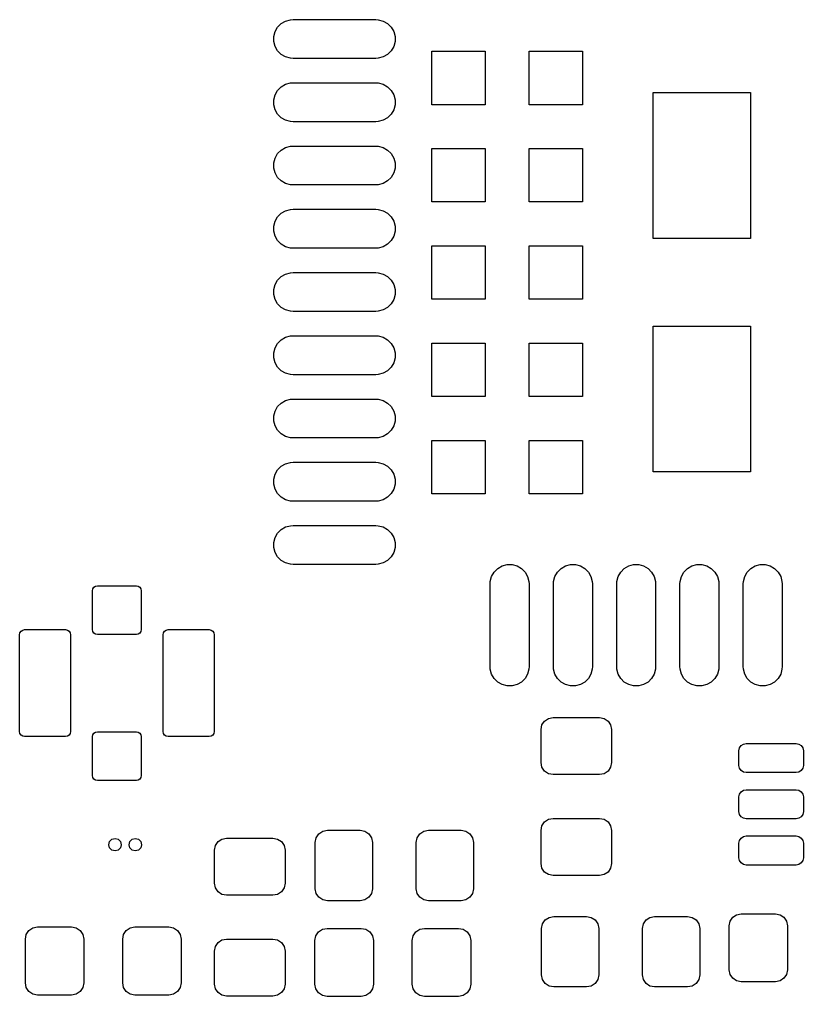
# Model space of a CAD drawing. Extents: x 124.2 to 163.5, y -118.2 to -41.5.
# Drawn here: x 124.21 to 140.32, y -118.2 to -98.12 of the extents above; entities that cross this region are included whole.
import ezdxf

# ---------------------------------------------------------------- set-up
doc = ezdxf.new("R2010")
doc.units = 0
doc.layers.add('BLACK', color=7, linetype='CONTINUOUS')

msp = doc.modelspace()

# ---------------------------------------------------------------- linework, layer by layer
at = {"layer": 'BLACK', "linetype": 'CONTINUOUS'}
for p, q in [((129.586495, -98.202659), (129.676927, -98.150448)), ((129.676927, -98.150448), (129.77779, -98.123422)), ((129.77779, -98.123422), (129.83, -98.12)), ((129.83, -98.12), (131.53, -98.12)), ((131.53, -98.12), (131.58221, -98.123422)), ((131.58221, -98.123422), (131.683073, -98.150448)), ((131.683073, -98.150448), (131.773505, -98.202659)), ((129.433422, -98.46779), (129.460448, -98.366927)), ((129.460448, -98.366927), (129.512659, -98.276495)), ((129.512659, -98.276495), (129.586495, -98.202659)), ((131.773505, -98.202659), (131.847341, -98.276495)), ((131.847341, -98.276495), (131.899552, -98.366927)), ((131.899552, -98.366927), (131.926578, -98.46779)), ((129.433422, -98.57221), (129.433422, -98.46779)), ((129.460448, -98.673073), (129.433422, -98.57221)), ((131.926578, -98.57221), (131.899552, -98.673073)), ((131.926578, -98.46779), (131.926578, -98.57221)), ((129.512659, -98.763505), (129.460448, -98.673073)), ((129.586495, -98.837341), (129.512659, -98.763505)), ((131.847341, -98.763505), (131.773505, -98.837341)), ((131.899552, -98.673073), (131.847341, -98.763505)), ((132.68, -99.87), (132.68, -98.77)), ((132.68, -98.77), (133.78, -98.77)), ((133.78, -98.77), (133.78, -99.87)), ((134.68, -99.87), (134.68, -98.77)), ((134.68, -98.77), (135.78, -98.77)), ((135.78, -98.77), (135.78, -99.87)), ((129.676927, -98.889552), (129.586495, -98.837341)), ((129.77779, -98.916578), (129.676927, -98.889552)), ((129.83, -98.92), (129.77779, -98.916578)), ((131.53, -98.92), (129.83, -98.92)), ((131.58221, -98.916578), (131.53, -98.92)), ((131.683073, -98.889552), (131.58221, -98.916578)), ((131.773505, -98.837341), (131.683073, -98.889552)), ((129.460448, -99.666927), (129.512659, -99.576495)), ((129.512659, -99.576495), (129.586495, -99.502659)), ((129.586495, -99.502659), (129.676927, -99.450448)), ((129.676927, -99.450448), (129.77779, -99.423422)), ((129.77779, -99.423422), (129.83, -99.42)), ((129.83, -99.42), (131.53, -99.42)), ((131.53, -99.42), (131.58221, -99.423422)), ((131.58221, -99.423422), (131.683073, -99.450448)), ((131.683073, -99.450448), (131.773505, -99.502659)), ((131.773505, -99.502659), (131.847341, -99.576495)), ((131.847341, -99.576495), (131.899552, -99.666927)), ((129.433422, -99.76779), (129.460448, -99.666927)), ((129.433422, -99.87221), (129.433422, -99.76779)), ((131.899552, -99.666927), (131.926578, -99.76779)), ((131.926578, -99.76779), (131.926578, -99.87221)), ((137.23, -102.62), (137.23, -99.62)), ((137.23, -99.62), (139.23, -99.62)), ((139.23, -99.62), (139.23, -102.62)), ((129.460448, -99.973073), (129.433422, -99.87221)), ((129.512659, -100.063505), (129.460448, -99.973073)), ((131.899552, -99.973073), (131.847341, -100.063505)), ((131.926578, -99.87221), (131.899552, -99.973073)), ((133.78, -99.87), (132.68, -99.87)), ((135.78, -99.87), (134.68, -99.87)), ((129.586495, -100.137341), (129.512659, -100.063505)), ((129.676927, -100.189552), (129.586495, -100.137341)), ((129.77779, -100.216578), (129.676927, -100.189552)), ((131.683073, -100.189552), (131.58221, -100.216578)), ((131.773505, -100.137341), (131.683073, -100.189552)), ((131.847341, -100.063505), (131.773505, -100.137341)), ((129.83, -100.22), (129.77779, -100.216578)), ((131.53, -100.22), (129.83, -100.22)), ((131.58221, -100.216578), (131.53, -100.22)), ((129.586495, -100.802659), (129.676927, -100.750448)), ((129.676927, -100.750448), (129.77779, -100.723422)), ((129.77779, -100.723422), (129.83, -100.72)), ((129.83, -100.72), (131.53, -100.72)), ((131.53, -100.72), (131.58221, -100.723422)), ((131.58221, -100.723422), (131.683073, -100.750448)), ((131.683073, -100.750448), (131.773505, -100.802659)), ((132.68, -101.87), (132.68, -100.77)), ((132.68, -100.77), (133.78, -100.77)), ((133.78, -100.77), (133.78, -101.87)), ((134.68, -101.87), (134.68, -100.77)), ((134.68, -100.77), (135.78, -100.77)), ((135.78, -100.77), (135.78, -101.87)), ((129.433422, -101.06779), (129.460448, -100.966927)), ((129.460448, -100.966927), (129.512659, -100.876495)), ((129.512659, -100.876495), (129.586495, -100.802659)), ((131.773505, -100.802659), (131.847341, -100.876495)), ((131.847341, -100.876495), (131.899552, -100.966927)), ((131.899552, -100.966927), (131.926578, -101.06779)), ((129.433422, -101.17221), (129.433422, -101.06779)), ((129.460448, -101.273073), (129.433422, -101.17221)), ((131.926578, -101.17221), (131.899552, -101.273073)), ((131.926578, -101.06779), (131.926578, -101.17221)), ((129.512659, -101.363505), (129.460448, -101.273073)), ((129.586495, -101.437341), (129.512659, -101.363505)), ((131.847341, -101.363505), (131.773505, -101.437341)), ((131.899552, -101.273073), (131.847341, -101.363505)), ((129.676927, -101.489552), (129.586495, -101.437341)), ((129.77779, -101.516578), (129.676927, -101.489552)), ((129.83, -101.52), (129.77779, -101.516578)), ((131.53, -101.52), (129.83, -101.52)), ((131.58221, -101.516578), (131.53, -101.52)), ((131.683073, -101.489552), (131.58221, -101.516578)), ((131.773505, -101.437341), (131.683073, -101.489552)), ((133.78, -101.87), (132.68, -101.87)), ((135.78, -101.87), (134.68, -101.87)), ((129.460448, -102.266927), (129.512659, -102.176495)), ((129.512659, -102.176495), (129.586495, -102.102659)), ((129.586495, -102.102659), (129.676927, -102.050448)), ((129.676927, -102.050448), (129.77779, -102.023422)), ((129.77779, -102.023422), (129.83, -102.02)), ((129.83, -102.02), (131.53, -102.02)), ((131.53, -102.02), (131.58221, -102.023422)), ((131.58221, -102.023422), (131.683073, -102.050448)), ((131.683073, -102.050448), (131.773505, -102.102659)), ((131.773505, -102.102659), (131.847341, -102.176495)), ((131.847341, -102.176495), (131.899552, -102.266927)), ((129.433422, -102.36779), (129.460448, -102.266927)), ((129.433422, -102.47221), (129.433422, -102.36779)), ((131.899552, -102.266927), (131.926578, -102.36779)), ((131.926578, -102.36779), (131.926578, -102.47221)), ((129.460448, -102.573073), (129.433422, -102.47221)), ((129.512659, -102.663505), (129.460448, -102.573073)), ((131.899552, -102.573073), (131.847341, -102.663505)), ((131.926578, -102.47221), (131.899552, -102.573073)), ((129.586495, -102.737341), (129.512659, -102.663505)), ((129.676927, -102.789552), (129.586495, -102.737341)), ((129.77779, -102.816578), (129.676927, -102.789552)), ((131.683073, -102.789552), (131.58221, -102.816578)), ((131.773505, -102.737341), (131.683073, -102.789552)), ((131.847341, -102.663505), (131.773505, -102.737341)), ((132.68, -103.87), (132.68, -102.77)), ((132.68, -102.77), (133.78, -102.77)), ((133.78, -102.77), (133.78, -103.87)), ((134.68, -103.87), (134.68, -102.77)), ((134.68, -102.77), (135.78, -102.77)), ((135.78, -102.77), (135.78, -103.87)), ((139.23, -102.62), (137.23, -102.62)), ((129.83, -102.82), (129.77779, -102.816578)), ((131.53, -102.82), (129.83, -102.82)), ((131.58221, -102.816578), (131.53, -102.82)), ((129.512659, -103.476495), (129.586495, -103.402659)), ((129.586495, -103.402659), (129.676927, -103.350448)), ((129.676927, -103.350448), (129.77779, -103.323422)), ((129.77779, -103.323422), (129.83, -103.32)), ((129.83, -103.32), (131.53, -103.32)), ((131.53, -103.32), (131.58221, -103.323422)), ((131.58221, -103.323422), (131.683073, -103.350448)), ((131.683073, -103.350448), (131.773505, -103.402659)), ((131.773505, -103.402659), (131.847341, -103.476495)), ((129.433422, -103.66779), (129.460448, -103.566927)), ((129.460448, -103.566927), (129.512659, -103.476495)), ((131.847341, -103.476495), (131.899552, -103.566927)), ((131.899552, -103.566927), (131.926578, -103.66779)), ((129.433422, -103.77221), (129.433422, -103.66779)), ((129.460448, -103.873073), (129.433422, -103.77221)), ((131.926578, -103.77221), (131.899552, -103.873073)), ((131.926578, -103.66779), (131.926578, -103.77221)), ((129.512659, -103.963505), (129.460448, -103.873073)), ((129.586495, -104.037341), (129.512659, -103.963505)), ((131.847341, -103.963505), (131.773505, -104.037341)), ((131.899552, -103.873073), (131.847341, -103.963505)), ((133.78, -103.87), (132.68, -103.87)), ((135.78, -103.87), (134.68, -103.87)), ((129.676927, -104.089552), (129.586495, -104.037341)), ((129.77779, -104.116578), (129.676927, -104.089552)), ((129.83, -104.12), (129.77779, -104.116578)), ((131.53, -104.12), (129.83, -104.12)), ((131.58221, -104.116578), (131.53, -104.12)), ((131.683073, -104.089552), (131.58221, -104.116578)), ((131.773505, -104.037341), (131.683073, -104.089552)), ((137.23, -107.42), (137.23, -104.42)), ((137.23, -104.42), (139.23, -104.42)), ((139.23, -104.42), (139.23, -107.42)), ((129.460448, -104.866927), (129.512659, -104.776495)), ((129.512659, -104.776495), (129.586495, -104.702659)), ((129.586495, -104.702659), (129.676927, -104.650448)), ((129.676927, -104.650448), (129.77779, -104.623422)), ((129.77779, -104.623422), (129.83, -104.62)), ((129.83, -104.62), (131.53, -104.62)), ((131.53, -104.62), (131.58221, -104.623422)), ((131.58221, -104.623422), (131.683073, -104.650448)), ((131.683073, -104.650448), (131.773505, -104.702659)), ((131.773505, -104.702659), (131.847341, -104.776495)), ((131.847341, -104.776495), (131.899552, -104.866927)), ((132.68, -105.87), (132.68, -104.77)), ((132.68, -104.77), (133.78, -104.77)), ((133.78, -104.77), (133.78, -105.87)), ((134.68, -105.87), (134.68, -104.77)), ((134.68, -104.77), (135.78, -104.77)), ((135.78, -104.77), (135.78, -105.87)), ((129.433422, -104.96779), (129.460448, -104.866927)), ((129.433422, -105.07221), (129.433422, -104.96779)), ((131.899552, -104.866927), (131.926578, -104.96779)), ((131.926578, -104.96779), (131.926578, -105.07221)), ((129.460448, -105.173073), (129.433422, -105.07221)), ((129.512659, -105.263505), (129.460448, -105.173073)), ((131.899552, -105.173073), (131.847341, -105.263505)), ((131.926578, -105.07221), (131.899552, -105.173073)), ((129.586495, -105.337341), (129.512659, -105.263505)), ((129.676927, -105.389552), (129.586495, -105.337341)), ((129.77779, -105.416578), (129.676927, -105.389552)), ((129.83, -105.42), (129.77779, -105.416578)), ((131.58221, -105.416578), (131.53, -105.42)), ((131.683073, -105.389552), (131.58221, -105.416578)), ((131.773505, -105.337341), (131.683073, -105.389552)), ((131.847341, -105.263505), (131.773505, -105.337341)), ((131.53, -105.42), (129.83, -105.42)), ((129.512659, -106.076495), (129.586495, -106.002659)), ((129.586495, -106.002659), (129.676927, -105.950448)), ((129.676927, -105.950448), (129.77779, -105.923422)), ((129.77779, -105.923422), (129.83, -105.92)), ((129.83, -105.92), (131.53, -105.92)), ((131.53, -105.92), (131.58221, -105.923422)), ((131.58221, -105.923422), (131.683073, -105.950448)), ((131.683073, -105.950448), (131.773505, -106.002659)), ((131.773505, -106.002659), (131.847341, -106.076495)), ((133.78, -105.87), (132.68, -105.87)), ((135.78, -105.87), (134.68, -105.87)), ((129.433422, -106.26779), (129.460448, -106.166927)), ((129.460448, -106.166927), (129.512659, -106.076495)), ((131.847341, -106.076495), (131.899552, -106.166927)), ((131.899552, -106.166927), (131.926578, -106.26779)), ((129.433422, -106.37221), (129.433422, -106.26779)), ((129.460448, -106.473073), (129.433422, -106.37221)), ((131.926578, -106.37221), (131.899552, -106.473073)), ((131.926578, -106.26779), (131.926578, -106.37221)), ((129.512659, -106.563505), (129.460448, -106.473073)), ((129.586495, -106.637341), (129.512659, -106.563505)), ((131.847341, -106.563505), (131.773505, -106.637341)), ((131.899552, -106.473073), (131.847341, -106.563505)), ((129.676927, -106.689552), (129.586495, -106.637341)), ((129.77779, -106.716578), (129.676927, -106.689552)), ((129.83, -106.72), (129.77779, -106.716578)), ((131.53, -106.72), (129.83, -106.72)), ((131.58221, -106.716578), (131.53, -106.72)), ((131.683073, -106.689552), (131.58221, -106.716578)), ((131.773505, -106.637341), (131.683073, -106.689552)), ((132.68, -107.87), (132.68, -106.77)), ((132.68, -106.77), (133.78, -106.77)), ((133.78, -106.77), (133.78, -107.87)), ((134.68, -107.87), (134.68, -106.77)), ((134.68, -106.77), (135.78, -106.77)), ((135.78, -106.77), (135.78, -107.87)), ((129.676927, -107.250448), (129.77779, -107.223422)), ((129.77779, -107.223422), (129.83, -107.22)), ((129.83, -107.22), (131.53, -107.22)), ((131.53, -107.22), (131.58221, -107.223422)), ((131.58221, -107.223422), (131.683073, -107.250448)), ((129.460448, -107.466927), (129.512659, -107.376495)), ((129.512659, -107.376495), (129.586495, -107.302659)), ((129.586495, -107.302659), (129.676927, -107.250448)), ((131.683073, -107.250448), (131.773505, -107.302659)), ((131.773505, -107.302659), (131.847341, -107.376495)), ((131.847341, -107.376495), (131.899552, -107.466927)), ((139.23, -107.42), (137.23, -107.42)), ((129.433422, -107.56779), (129.460448, -107.466927)), ((129.433422, -107.67221), (129.433422, -107.56779)), ((131.899552, -107.466927), (131.926578, -107.56779)), ((131.926578, -107.56779), (131.926578, -107.67221)), ((129.460448, -107.773073), (129.433422, -107.67221)), ((129.512659, -107.863505), (129.460448, -107.773073)), ((131.899552, -107.773073), (131.847341, -107.863505)), ((131.926578, -107.67221), (131.899552, -107.773073)), ((129.586495, -107.937341), (129.512659, -107.863505)), ((129.676927, -107.989552), (129.586495, -107.937341)), ((129.77779, -108.016578), (129.676927, -107.989552)), ((129.83, -108.02), (129.77779, -108.016578)), ((131.53, -108.02), (129.83, -108.02)), ((131.58221, -108.016578), (131.53, -108.02)), ((131.683073, -107.989552), (131.58221, -108.016578)), ((131.773505, -107.937341), (131.683073, -107.989552)), ((131.847341, -107.863505), (131.773505, -107.937341)), ((133.78, -107.87), (132.68, -107.87)), ((135.78, -107.87), (134.68, -107.87)), ((129.512659, -108.676495), (129.586495, -108.602659)), ((129.586495, -108.602659), (129.676927, -108.550448)), ((129.676927, -108.550448), (129.77779, -108.523422)), ((129.77779, -108.523422), (129.83, -108.52)), ((129.83, -108.52), (131.53, -108.52)), ((131.53, -108.52), (131.58221, -108.523422)), ((131.58221, -108.523422), (131.683073, -108.550448)), ((131.683073, -108.550448), (131.773505, -108.602659)), ((131.773505, -108.602659), (131.847341, -108.676495)), ((129.433422, -108.86779), (129.460448, -108.766927)), ((129.460448, -108.766927), (129.512659, -108.676495)), ((131.847341, -108.676495), (131.899552, -108.766927)), ((131.899552, -108.766927), (131.926578, -108.86779)), ((129.433422, -108.97221), (129.433422, -108.86779)), ((129.460448, -109.073073), (129.433422, -108.97221)), ((131.926578, -108.97221), (131.899552, -109.073073)), ((131.926578, -108.86779), (131.926578, -108.97221)), ((129.512659, -109.163505), (129.460448, -109.073073)), ((129.586495, -109.237341), (129.512659, -109.163505)), ((131.847341, -109.163505), (131.773505, -109.237341)), ((131.899552, -109.073073), (131.847341, -109.163505)), ((129.676927, -109.289552), (129.586495, -109.237341)), ((129.77779, -109.316578), (129.676927, -109.289552)), ((129.83, -109.32), (129.77779, -109.316578)), ((131.53, -109.32), (129.83, -109.32)), ((131.58221, -109.316578), (131.53, -109.32)), ((131.683073, -109.289552), (131.58221, -109.316578)), ((131.773505, -109.237341), (131.683073, -109.289552)), ((133.962659, -109.476495), (134.036495, -109.402659)), ((134.036495, -109.402659), (134.126927, -109.350448)), ((134.126927, -109.350448), (134.22779, -109.323422)), ((134.22779, -109.323422), (134.33221, -109.323422)), ((134.33221, -109.323422), (134.433073, -109.350448)), ((134.433073, -109.350448), (134.523505, -109.402659)), ((134.523505, -109.402659), (134.597341, -109.476495)), ((135.262659, -109.476495), (135.336495, -109.402659)), ((135.336495, -109.402659), (135.426927, -109.350448)), ((135.426927, -109.350448), (135.52779, -109.323422)), ((135.52779, -109.323422), (135.63221, -109.323422)), ((135.63221, -109.323422), (135.733073, -109.350448)), ((135.733073, -109.350448), (135.823505, -109.402659)), ((135.823505, -109.402659), (135.897341, -109.476495)), ((136.562659, -109.476495), (136.636495, -109.402659)), ((136.636495, -109.402659), (136.726927, -109.350448)), ((136.726927, -109.350448), (136.82779, -109.323422)), ((136.82779, -109.323422), (136.93221, -109.323422)), ((136.93221, -109.323422), (137.033073, -109.350448)), ((137.033073, -109.350448), (137.123505, -109.402659)), ((137.123505, -109.402659), (137.197341, -109.476495)), ((137.862659, -109.476495), (137.936495, -109.402659)), ((137.936495, -109.402659), (138.026927, -109.350448)), ((138.026927, -109.350448), (138.12779, -109.323422)), ((138.12779, -109.323422), (138.23221, -109.323422)), ((138.23221, -109.323422), (138.333073, -109.350448)), ((138.333073, -109.350448), (138.423505, -109.402659)), ((138.423505, -109.402659), (138.497341, -109.476495)), ((139.162659, -109.476495), (139.236495, -109.402659)), ((139.236495, -109.402659), (139.326927, -109.350448)), ((139.326927, -109.350448), (139.42779, -109.323422)), ((139.42779, -109.323422), (139.53221, -109.323422)), ((139.53221, -109.323422), (139.633073, -109.350448)), ((139.633073, -109.350448), (139.723505, -109.402659)), ((139.723505, -109.402659), (139.797341, -109.476495)), ((133.883422, -109.66779), (133.910448, -109.566927)), ((133.910448, -109.566927), (133.962659, -109.476495)), ((134.597341, -109.476495), (134.649552, -109.566927)), ((134.649552, -109.566927), (134.676578, -109.66779)), ((135.183422, -109.66779), (135.210448, -109.566927)), ((135.210448, -109.566927), (135.262659, -109.476495)), ((135.897341, -109.476495), (135.949552, -109.566927)), ((135.949552, -109.566927), (135.976578, -109.66779)), ((136.483422, -109.66779), (136.510448, -109.566927)), ((136.510448, -109.566927), (136.562659, -109.476495)), ((137.197341, -109.476495), (137.249552, -109.566927)), ((137.249552, -109.566927), (137.276578, -109.66779)), ((137.783422, -109.66779), (137.810448, -109.566927)), ((137.810448, -109.566927), (137.862659, -109.476495)), ((138.497341, -109.476495), (138.549552, -109.566927)), ((138.549552, -109.566927), (138.576578, -109.66779)), ((139.083422, -109.66779), (139.110448, -109.566927)), ((139.110448, -109.566927), (139.162659, -109.476495)), ((139.797341, -109.476495), (139.849552, -109.566927)), ((139.849552, -109.566927), (139.876578, -109.66779)), ((125.71, -109.86), (125.717612, -109.821732)), ((125.717612, -109.821732), (125.739289, -109.789289)), ((125.739289, -109.789289), (125.771732, -109.767612)), ((125.771732, -109.767612), (125.81, -109.76)), ((125.81, -109.76), (126.61, -109.76)), ((126.61, -109.76), (126.648268, -109.767612)), ((126.648268, -109.767612), (126.680711, -109.789289)), ((126.680711, -109.789289), (126.702388, -109.821732)), ((126.702388, -109.821732), (126.71, -109.86)), ((133.88, -109.72), (133.883422, -109.66779)), ((133.88, -111.42), (133.88, -109.72)), ((134.676578, -109.66779), (134.68, -109.72)), ((134.68, -109.72), (134.68, -111.42)), ((135.18, -109.72), (135.183422, -109.66779)), ((135.18, -111.42), (135.18, -109.72)), ((135.976578, -109.66779), (135.98, -109.72)), ((135.98, -109.72), (135.98, -111.42)), ((136.48, -109.72), (136.483422, -109.66779)), ((136.48, -111.42), (136.48, -109.72)), ((137.276578, -109.66779), (137.28, -109.72)), ((137.28, -109.72), (137.28, -111.42)), ((137.78, -109.72), (137.783422, -109.66779)), ((137.78, -111.42), (137.78, -109.72)), ((138.576578, -109.66779), (138.58, -109.72)), ((138.58, -109.72), (138.58, -111.42)), ((139.08, -109.72), (139.083422, -109.66779)), ((139.08, -111.42), (139.08, -109.72)), ((139.876578, -109.66779), (139.88, -109.72)), ((139.88, -109.72), (139.88, -111.42)), ((125.71, -110.66), (125.71, -109.86)), ((126.71, -109.86), (126.71, -110.66)), ((124.21, -110.765), (124.217993, -110.724818)), ((124.21, -112.755), (124.21, -110.765)), ((124.217993, -110.724818), (124.240754, -110.690754)), ((124.240754, -110.690754), (124.274818, -110.667993)), ((124.274818, -110.667993), (124.315, -110.66)), ((124.315, -110.66), (125.155, -110.66)), ((125.155, -110.66), (125.195182, -110.667993)), ((125.195182, -110.667993), (125.229246, -110.690754)), ((125.229246, -110.690754), (125.252007, -110.724818)), ((125.252007, -110.724818), (125.26, -110.765)), ((125.26, -110.765), (125.26, -112.755)), ((125.717612, -110.698268), (125.71, -110.66)), ((125.739289, -110.730711), (125.717612, -110.698268)), ((125.771732, -110.752388), (125.739289, -110.730711)), ((125.81, -110.76), (125.771732, -110.752388)), ((126.61, -110.76), (125.81, -110.76)), ((126.648268, -110.752388), (126.61, -110.76)), ((126.680711, -110.730711), (126.648268, -110.752388)), ((126.702388, -110.698268), (126.680711, -110.730711)), ((126.71, -110.66), (126.702388, -110.698268)), ((127.16, -110.765), (127.167993, -110.724818)), ((127.16, -112.755), (127.16, -110.765)), ((127.167993, -110.724818), (127.190754, -110.690754)), ((127.190754, -110.690754), (127.224818, -110.667993)), ((127.224818, -110.667993), (127.265, -110.66)), ((127.265, -110.66), (128.105, -110.66)), ((128.105, -110.66), (128.145182, -110.667993)), ((128.145182, -110.667993), (128.179246, -110.690754)), ((128.179246, -110.690754), (128.202007, -110.724818)), ((128.202007, -110.724818), (128.21, -110.765)), ((128.21, -110.765), (128.21, -112.755)), ((133.883422, -111.47221), (133.88, -111.42)), ((134.68, -111.42), (134.676578, -111.47221)), ((135.183422, -111.47221), (135.18, -111.42)), ((135.98, -111.42), (135.976578, -111.47221)), ((136.483422, -111.47221), (136.48, -111.42)), ((137.28, -111.42), (137.276578, -111.47221)), ((137.783422, -111.47221), (137.78, -111.42)), ((138.58, -111.42), (138.576578, -111.47221)), ((139.083422, -111.47221), (139.08, -111.42)), ((139.88, -111.42), (139.876578, -111.47221)), ((133.910448, -111.573073), (133.883422, -111.47221)), ((133.962659, -111.663505), (133.910448, -111.573073)), ((134.649552, -111.573073), (134.597341, -111.663505)), ((134.676578, -111.47221), (134.649552, -111.573073)), ((135.210448, -111.573073), (135.183422, -111.47221)), ((135.262659, -111.663505), (135.210448, -111.573073)), ((135.949552, -111.573073), (135.897341, -111.663505)), ((135.976578, -111.47221), (135.949552, -111.573073)), ((136.510448, -111.573073), (136.483422, -111.47221)), ((136.562659, -111.663505), (136.510448, -111.573073)), ((137.249552, -111.573073), (137.197341, -111.663505)), ((137.276578, -111.47221), (137.249552, -111.573073)), ((137.810448, -111.573073), (137.783422, -111.47221)), ((137.862659, -111.663505), (137.810448, -111.573073)), ((138.549552, -111.573073), (138.497341, -111.663505)), ((138.576578, -111.47221), (138.549552, -111.573073)), ((139.110448, -111.573073), (139.083422, -111.47221)), ((139.162659, -111.663505), (139.110448, -111.573073)), ((139.849552, -111.573073), (139.797341, -111.663505)), ((139.876578, -111.47221), (139.849552, -111.573073)), ((134.036495, -111.737341), (133.962659, -111.663505)), ((134.126927, -111.789552), (134.036495, -111.737341)), ((134.22779, -111.816578), (134.126927, -111.789552)), ((134.33221, -111.816578), (134.22779, -111.816578)), ((134.433073, -111.789552), (134.33221, -111.816578)), ((134.523505, -111.737341), (134.433073, -111.789552)), ((134.597341, -111.663505), (134.523505, -111.737341)), ((135.336495, -111.737341), (135.262659, -111.663505)), ((135.426927, -111.789552), (135.336495, -111.737341)), ((135.52779, -111.816578), (135.426927, -111.789552)), ((135.63221, -111.816578), (135.52779, -111.816578)), ((135.733073, -111.789552), (135.63221, -111.816578)), ((135.823505, -111.737341), (135.733073, -111.789552)), ((135.897341, -111.663505), (135.823505, -111.737341)), ((136.636495, -111.737341), (136.562659, -111.663505)), ((136.726927, -111.789552), (136.636495, -111.737341)), ((136.82779, -111.816578), (136.726927, -111.789552)), ((136.93221, -111.816578), (136.82779, -111.816578)), ((137.033073, -111.789552), (136.93221, -111.816578)), ((137.123505, -111.737341), (137.033073, -111.789552)), ((137.197341, -111.663505), (137.123505, -111.737341)), ((137.936495, -111.737341), (137.862659, -111.663505)), ((138.026927, -111.789552), (137.936495, -111.737341)), ((138.12779, -111.816578), (138.026927, -111.789552)), ((138.23221, -111.816578), (138.12779, -111.816578)), ((138.333073, -111.789552), (138.23221, -111.816578)), ((138.423505, -111.737341), (138.333073, -111.789552)), ((138.497341, -111.663505), (138.423505, -111.737341)), ((139.236495, -111.737341), (139.162659, -111.663505)), ((139.326927, -111.789552), (139.236495, -111.737341)), ((139.42779, -111.816578), (139.326927, -111.789552)), ((139.53221, -111.816578), (139.42779, -111.816578)), ((139.633073, -111.789552), (139.53221, -111.816578)), ((139.723505, -111.737341), (139.633073, -111.789552)), ((139.797341, -111.663505), (139.723505, -111.737341)), ((134.925, -112.715), (134.94403, -112.619329)), ((134.94403, -112.619329), (134.998223, -112.538223)), ((134.998223, -112.538223), (135.079329, -112.48403)), ((135.079329, -112.48403), (135.175, -112.465)), ((135.175, -112.465), (136.125, -112.465)), ((136.125, -112.465), (136.220671, -112.48403)), ((136.220671, -112.48403), (136.301777, -112.538223)), ((136.301777, -112.538223), (136.35597, -112.619329)), ((136.35597, -112.619329), (136.375, -112.715)), ((124.217993, -112.795182), (124.21, -112.755)), ((124.240754, -112.829246), (124.217993, -112.795182)), ((124.274818, -112.852007), (124.240754, -112.829246)), ((125.229246, -112.829246), (125.195182, -112.852007)), ((125.252007, -112.795182), (125.229246, -112.829246)), ((125.26, -112.755), (125.252007, -112.795182)), ((125.71, -112.86), (125.717612, -112.821732)), ((125.717612, -112.821732), (125.739289, -112.789289)), ((125.739289, -112.789289), (125.771732, -112.767612)), ((125.771732, -112.767612), (125.81, -112.76)), ((125.81, -112.76), (126.61, -112.76)), ((126.61, -112.76), (126.648268, -112.767612)), ((126.648268, -112.767612), (126.680711, -112.789289)), ((126.680711, -112.789289), (126.702388, -112.821732)), ((126.702388, -112.821732), (126.71, -112.86)), ((127.167993, -112.795182), (127.16, -112.755)), ((127.190754, -112.829246), (127.167993, -112.795182)), ((127.224818, -112.852007), (127.190754, -112.829246)), ((128.179246, -112.829246), (128.145182, -112.852007)), ((128.202007, -112.795182), (128.179246, -112.829246)), ((128.21, -112.755), (128.202007, -112.795182)), ((134.925, -113.39), (134.925, -112.715)), ((136.375, -112.715), (136.375, -113.39)), ((124.315, -112.86), (124.274818, -112.852007)), ((125.155, -112.86), (124.315, -112.86)), ((125.195182, -112.852007), (125.155, -112.86)), ((125.71, -113.66), (125.71, -112.86)), ((126.71, -112.86), (126.71, -113.66)), ((127.265, -112.86), (127.224818, -112.852007)), ((128.105, -112.86), (127.265, -112.86)), ((128.145182, -112.852007), (128.105, -112.86)), ((139.003918, -113.092597), (139.036434, -113.043934)), ((139.036434, -113.043934), (139.085097, -113.011418)), ((139.085097, -113.011418), (139.1425, -113)), ((139.1425, -113), (140.1675, -113)), ((140.1675, -113), (140.224903, -113.011418)), ((140.224903, -113.011418), (140.273566, -113.043934)), ((140.273566, -113.043934), (140.306082, -113.092597)), ((138.9925, -113.15), (139.003918, -113.092597)), ((138.9925, -113.45), (138.9925, -113.15)), ((140.306082, -113.092597), (140.3175, -113.15)), ((140.3175, -113.15), (140.3175, -113.45)), ((134.94403, -113.485671), (134.925, -113.39)), ((136.375, -113.39), (136.35597, -113.485671)), ((139.003918, -113.507403), (138.9925, -113.45)), ((140.3175, -113.45), (140.306082, -113.507403)), ((134.998223, -113.566777), (134.94403, -113.485671)), ((135.079329, -113.62097), (134.998223, -113.566777)), ((135.175, -113.64), (135.079329, -113.62097)), ((136.125, -113.64), (135.175, -113.64)), ((136.220671, -113.62097), (136.125, -113.64)), ((136.301777, -113.566777), (136.220671, -113.62097)), ((136.35597, -113.485671), (136.301777, -113.566777)), ((139.036434, -113.556066), (139.003918, -113.507403)), ((139.085097, -113.588582), (139.036434, -113.556066)), ((139.1425, -113.6), (139.085097, -113.588582)), ((140.1675, -113.6), (139.1425, -113.6)), ((140.224903, -113.588582), (140.1675, -113.6)), ((140.273566, -113.556066), (140.224903, -113.588582)), ((140.306082, -113.507403), (140.273566, -113.556066)), ((125.717612, -113.698268), (125.71, -113.66)), ((125.739289, -113.730711), (125.717612, -113.698268)), ((125.771732, -113.752388), (125.739289, -113.730711)), ((125.81, -113.76), (125.771732, -113.752388)), ((126.61, -113.76), (125.81, -113.76)), ((126.648268, -113.752388), (126.61, -113.76)), ((126.680711, -113.730711), (126.648268, -113.752388)), ((126.702388, -113.698268), (126.680711, -113.730711)), ((126.71, -113.66), (126.702388, -113.698268)), ((138.9925, -114.1), (139.003918, -114.042597)), ((139.003918, -114.042597), (139.036434, -113.993934)), ((139.036434, -113.993934), (139.085097, -113.961418)), ((139.085097, -113.961418), (139.1425, -113.95)), ((139.1425, -113.95), (140.1675, -113.95)), ((140.1675, -113.95), (140.224903, -113.961418)), ((140.224903, -113.961418), (140.273566, -113.993934)), ((140.273566, -113.993934), (140.306082, -114.042597)), ((140.306082, -114.042597), (140.3175, -114.1)), ((138.9925, -114.4), (138.9925, -114.1)), ((140.3175, -114.1), (140.3175, -114.4)), ((139.003918, -114.457403), (138.9925, -114.4)), ((140.3175, -114.4), (140.306082, -114.457403)), ((134.94403, -114.694329), (134.998223, -114.613223)), ((134.998223, -114.613223), (135.079329, -114.55903)), ((135.079329, -114.55903), (135.175, -114.54)), ((135.175, -114.54), (136.125, -114.54)), ((136.125, -114.54), (136.220671, -114.55903)), ((136.220671, -114.55903), (136.301777, -114.613223)), ((136.301777, -114.613223), (136.35597, -114.694329)), ((139.036434, -114.506066), (139.003918, -114.457403)), ((139.085097, -114.538582), (139.036434, -114.506066)), ((139.1425, -114.55), (139.085097, -114.538582)), ((140.1675, -114.55), (139.1425, -114.55)), ((140.224903, -114.538582), (140.1675, -114.55)), ((140.273566, -114.506066), (140.224903, -114.538582)), ((140.306082, -114.457403), (140.273566, -114.506066)), ((130.358223, -114.858223), (130.439329, -114.80403)), ((130.439329, -114.80403), (130.535, -114.785)), ((130.535, -114.785), (131.21, -114.785)), ((131.21, -114.785), (131.305671, -114.80403)), ((131.305671, -114.80403), (131.386777, -114.858223)), ((132.433223, -114.858223), (132.514329, -114.80403)), ((132.514329, -114.80403), (132.61, -114.785)), ((132.61, -114.785), (133.285, -114.785)), ((133.285, -114.785), (133.380671, -114.80403)), ((133.380671, -114.80403), (133.461777, -114.858223)), ((134.925, -114.79), (134.94403, -114.694329)), ((134.925, -115.465), (134.925, -114.79)), ((136.35597, -114.694329), (136.375, -114.79)), ((136.375, -114.79), (136.375, -115.465)), ((126.044, -115.08), (126.061149, -115.016)), ((126.061149, -115.016), (126.108, -114.969149)), ((126.108, -114.969149), (126.172, -114.952)), ((126.172, -114.952), (126.236, -114.969149)), ((126.236, -114.969149), (126.282851, -115.016)), ((126.282851, -115.016), (126.3, -115.08)), ((126.46, -115.08), (126.477149, -115.016)), ((126.477149, -115.016), (126.524, -114.969149)), ((126.524, -114.969149), (126.588, -114.952)), ((126.588, -114.952), (126.652, -114.969149)), ((126.652, -114.969149), (126.698851, -115.016)), ((126.698851, -115.016), (126.716, -115.08)), ((128.23403, -115.099329), (128.288223, -115.018223)), ((128.288223, -115.018223), (128.369329, -114.96403)), ((128.369329, -114.96403), (128.465, -114.945)), ((128.465, -114.945), (129.415, -114.945)), ((129.415, -114.945), (129.510671, -114.96403)), ((129.510671, -114.96403), (129.591777, -115.018223)), ((129.591777, -115.018223), (129.64597, -115.099329)), ((130.285, -115.035), (130.30403, -114.939329)), ((130.285, -115.985), (130.285, -115.035)), ((130.30403, -114.939329), (130.358223, -114.858223)), ((131.386777, -114.858223), (131.44097, -114.939329)), ((131.44097, -114.939329), (131.46, -115.035)), ((131.46, -115.035), (131.46, -115.985)), ((132.36, -115.035), (132.37903, -114.939329)), ((132.36, -115.985), (132.36, -115.035)), ((132.37903, -114.939329), (132.433223, -114.858223)), ((133.461777, -114.858223), (133.51597, -114.939329)), ((133.51597, -114.939329), (133.535, -115.035)), ((133.535, -115.035), (133.535, -115.985)), ((138.9925, -115.05), (139.003918, -114.992597)), ((138.9925, -115.35), (138.9925, -115.05)), ((139.003918, -114.992597), (139.036434, -114.943934)), ((139.036434, -114.943934), (139.085097, -114.911418)), ((139.085097, -114.911418), (139.1425, -114.9)), ((139.1425, -114.9), (140.1675, -114.9)), ((140.1675, -114.9), (140.224903, -114.911418)), ((140.224903, -114.911418), (140.273566, -114.943934)), ((140.273566, -114.943934), (140.306082, -114.992597)), ((140.306082, -114.992597), (140.3175, -115.05)), ((140.3175, -115.05), (140.3175, -115.35)), ((126.061149, -115.144), (126.044, -115.08)), ((126.108, -115.190851), (126.061149, -115.144)), ((126.172, -115.208), (126.108, -115.190851)), ((126.236, -115.190851), (126.172, -115.208)), ((126.282851, -115.144), (126.236, -115.190851)), ((126.3, -115.08), (126.282851, -115.144)), ((126.477149, -115.144), (126.46, -115.08)), ((126.524, -115.190851), (126.477149, -115.144)), ((126.588, -115.208), (126.524, -115.190851)), ((126.652, -115.190851), (126.588, -115.208)), ((126.698851, -115.144), (126.652, -115.190851)), ((126.716, -115.08), (126.698851, -115.144)), ((128.215, -115.195), (128.23403, -115.099329)), ((128.215, -115.87), (128.215, -115.195)), ((129.64597, -115.099329), (129.665, -115.195)), ((129.665, -115.195), (129.665, -115.87)), ((139.003918, -115.407403), (138.9925, -115.35)), ((139.036434, -115.456066), (139.003918, -115.407403)), ((139.085097, -115.488582), (139.036434, -115.456066)), ((140.273566, -115.456066), (140.224903, -115.488582)), ((140.306082, -115.407403), (140.273566, -115.456066)), ((140.3175, -115.35), (140.306082, -115.407403)), ((134.94403, -115.560671), (134.925, -115.465)), ((134.998223, -115.641777), (134.94403, -115.560671)), ((135.079329, -115.69597), (134.998223, -115.641777)), ((136.301777, -115.641777), (136.220671, -115.69597)), ((136.35597, -115.560671), (136.301777, -115.641777)), ((136.375, -115.465), (136.35597, -115.560671)), ((139.1425, -115.5), (139.085097, -115.488582)), ((140.1675, -115.5), (139.1425, -115.5)), ((140.224903, -115.488582), (140.1675, -115.5)), ((135.175, -115.715), (135.079329, -115.69597)), ((136.125, -115.715), (135.175, -115.715)), ((136.220671, -115.69597), (136.125, -115.715)), ((128.23403, -115.965671), (128.215, -115.87)), ((128.288223, -116.046777), (128.23403, -115.965671)), ((128.369329, -116.10097), (128.288223, -116.046777)), ((129.591777, -116.046777), (129.510671, -116.10097)), ((129.64597, -115.965671), (129.591777, -116.046777)), ((129.665, -115.87), (129.64597, -115.965671)), ((130.30403, -116.080671), (130.285, -115.985)), ((131.46, -115.985), (131.44097, -116.080671)), ((132.37903, -116.080671), (132.36, -115.985)), ((133.535, -115.985), (133.51597, -116.080671)), ((128.465, -116.12), (128.369329, -116.10097)), ((129.415, -116.12), (128.465, -116.12)), ((129.510671, -116.10097), (129.415, -116.12)), ((130.358223, -116.161777), (130.30403, -116.080671)), ((130.439329, -116.21597), (130.358223, -116.161777)), ((130.535, -116.235), (130.439329, -116.21597)), ((131.21, -116.235), (130.535, -116.235)), ((131.305671, -116.21597), (131.21, -116.235)), ((131.386777, -116.161777), (131.305671, -116.21597)), ((131.44097, -116.080671), (131.386777, -116.161777)), ((132.433223, -116.161777), (132.37903, -116.080671)), ((132.514329, -116.21597), (132.433223, -116.161777)), ((132.61, -116.235), (132.514329, -116.21597)), ((133.285, -116.235), (132.61, -116.235)), ((133.380671, -116.21597), (133.285, -116.235)), ((133.461777, -116.161777), (133.380671, -116.21597)), ((133.51597, -116.080671), (133.461777, -116.161777)), ((134.95403, -116.709329), (135.008223, -116.628223)), ((135.008223, -116.628223), (135.089329, -116.57403)), ((135.089329, -116.57403), (135.185, -116.555)), ((135.185, -116.555), (135.86, -116.555)), ((135.86, -116.555), (135.955671, -116.57403)), ((135.955671, -116.57403), (136.036777, -116.628223)), ((136.036777, -116.628223), (136.09097, -116.709329)), ((137.02903, -116.709329), (137.083223, -116.628223)), ((137.083223, -116.628223), (137.164329, -116.57403)), ((137.164329, -116.57403), (137.26, -116.555)), ((137.26, -116.555), (137.935, -116.555)), ((137.935, -116.555), (138.030671, -116.57403)), ((138.030671, -116.57403), (138.111777, -116.628223)), ((138.111777, -116.628223), (138.16597, -116.709329)), ((138.79, -116.75), (138.80903, -116.654329)), ((138.80903, -116.654329), (138.863223, -116.573223)), ((138.863223, -116.573223), (138.944329, -116.51903)), ((138.944329, -116.51903), (139.04, -116.5)), ((139.04, -116.5), (139.74, -116.5)), ((139.74, -116.5), (139.835671, -116.51903)), ((139.835671, -116.51903), (139.916777, -116.573223)), ((139.916777, -116.573223), (139.97097, -116.654329)), ((139.97097, -116.654329), (139.99, -116.75)), ((124.34903, -116.924329), (124.403223, -116.843223)), ((124.403223, -116.843223), (124.484329, -116.78903)), ((124.484329, -116.78903), (124.58, -116.77)), ((124.58, -116.77), (125.28, -116.77)), ((125.28, -116.77), (125.375671, -116.78903)), ((125.375671, -116.78903), (125.456777, -116.843223)), ((125.456777, -116.843223), (125.51097, -116.924329)), ((126.34903, -116.924329), (126.403223, -116.843223)), ((126.403223, -116.843223), (126.484329, -116.78903)), ((126.484329, -116.78903), (126.58, -116.77)), ((126.58, -116.77), (127.28, -116.77)), ((127.28, -116.77), (127.375671, -116.78903)), ((127.375671, -116.78903), (127.456777, -116.843223)), ((127.456777, -116.843223), (127.51097, -116.924329)), ((130.353223, -116.873223), (130.434329, -116.81903)), ((130.434329, -116.81903), (130.53, -116.8)), ((130.53, -116.8), (131.23, -116.8)), ((131.23, -116.8), (131.325671, -116.81903)), ((131.325671, -116.81903), (131.406777, -116.873223)), ((132.353223, -116.873223), (132.434329, -116.81903)), ((132.434329, -116.81903), (132.53, -116.8)), ((132.53, -116.8), (133.23, -116.8)), ((133.23, -116.8), (133.325671, -116.81903)), ((133.325671, -116.81903), (133.406777, -116.873223)), ((134.935, -116.805), (134.95403, -116.709329)), ((134.935, -117.755), (134.935, -116.805)), ((136.09097, -116.709329), (136.11, -116.805)), ((136.11, -116.805), (136.11, -117.755)), ((137.01, -116.805), (137.02903, -116.709329)), ((137.01, -117.755), (137.01, -116.805)), ((138.16597, -116.709329), (138.185, -116.805)), ((138.185, -116.805), (138.185, -117.755)), ((138.79, -117.65), (138.79, -116.75)), ((139.99, -116.75), (139.99, -117.65)), ((124.33, -117.02), (124.34903, -116.924329)), ((124.33, -117.92), (124.33, -117.02)), ((125.51097, -116.924329), (125.53, -117.02)), ((125.53, -117.02), (125.53, -117.92)), ((126.33, -117.02), (126.34903, -116.924329)), ((126.33, -117.92), (126.33, -117.02)), ((127.51097, -116.924329), (127.53, -117.02)), ((127.53, -117.02), (127.53, -117.92)), ((128.288223, -117.093223), (128.369329, -117.03903)), ((128.369329, -117.03903), (128.465, -117.02)), ((128.465, -117.02), (129.415, -117.02)), ((129.415, -117.02), (129.510671, -117.03903)), ((129.510671, -117.03903), (129.591777, -117.093223)), ((130.28, -117.05), (130.29903, -116.954329)), ((130.28, -117.95), (130.28, -117.05)), ((130.29903, -116.954329), (130.353223, -116.873223)), ((131.406777, -116.873223), (131.46097, -116.954329)), ((131.46097, -116.954329), (131.48, -117.05)), ((131.48, -117.05), (131.48, -117.95)), ((132.28, -117.05), (132.29903, -116.954329)), ((132.28, -117.95), (132.28, -117.05)), ((132.29903, -116.954329), (132.353223, -116.873223)), ((133.406777, -116.873223), (133.46097, -116.954329)), ((133.46097, -116.954329), (133.48, -117.05)), ((133.48, -117.05), (133.48, -117.95)), ((128.215, -117.27), (128.23403, -117.174329)), ((128.23403, -117.174329), (128.288223, -117.093223)), ((129.591777, -117.093223), (129.64597, -117.174329)), ((129.64597, -117.174329), (129.665, -117.27)), ((128.215, -117.945), (128.215, -117.27)), ((129.665, -117.27), (129.665, -117.945)), ((138.80903, -117.745671), (138.79, -117.65)), ((139.99, -117.65), (139.97097, -117.745671)), ((134.95403, -117.850671), (134.935, -117.755)), ((135.008223, -117.931777), (134.95403, -117.850671)), ((136.09097, -117.850671), (136.036777, -117.931777)), ((136.11, -117.755), (136.09097, -117.850671)), ((137.02903, -117.850671), (137.01, -117.755)), ((137.083223, -117.931777), (137.02903, -117.850671)), ((138.16597, -117.850671), (138.111777, -117.931777)), ((138.185, -117.755), (138.16597, -117.850671)), ((138.863223, -117.826777), (138.80903, -117.745671)), ((138.944329, -117.88097), (138.863223, -117.826777)), ((139.916777, -117.826777), (139.835671, -117.88097)), ((139.97097, -117.745671), (139.916777, -117.826777)), ((124.34903, -118.015671), (124.33, -117.92)), ((124.403223, -118.096777), (124.34903, -118.015671)), ((125.51097, -118.015671), (125.456777, -118.096777)), ((125.53, -117.92), (125.51097, -118.015671)), ((126.34903, -118.015671), (126.33, -117.92)), ((126.403223, -118.096777), (126.34903, -118.015671)), ((127.51097, -118.015671), (127.456777, -118.096777)), ((127.53, -117.92), (127.51097, -118.015671)), ((128.23403, -118.040671), (128.215, -117.945)), ((128.288223, -118.121777), (128.23403, -118.040671)), ((129.64597, -118.040671), (129.591777, -118.121777)), ((129.665, -117.945), (129.64597, -118.040671)), ((130.29903, -118.045671), (130.28, -117.95)), ((130.353223, -118.126777), (130.29903, -118.045671)), ((131.46097, -118.045671), (131.406777, -118.126777)), ((131.48, -117.95), (131.46097, -118.045671)), ((132.29903, -118.045671), (132.28, -117.95)), ((132.353223, -118.126777), (132.29903, -118.045671)), ((133.46097, -118.045671), (133.406777, -118.126777)), ((133.48, -117.95), (133.46097, -118.045671)), ((135.089329, -117.98597), (135.008223, -117.931777)), ((135.185, -118.005), (135.089329, -117.98597)), ((135.86, -118.005), (135.185, -118.005)), ((135.955671, -117.98597), (135.86, -118.005)), ((136.036777, -117.931777), (135.955671, -117.98597)), ((137.164329, -117.98597), (137.083223, -117.931777)), ((137.26, -118.005), (137.164329, -117.98597)), ((137.935, -118.005), (137.26, -118.005)), ((138.030671, -117.98597), (137.935, -118.005)), ((138.111777, -117.931777), (138.030671, -117.98597)), ((139.04, -117.9), (138.944329, -117.88097)), ((139.74, -117.9), (139.04, -117.9)), ((139.835671, -117.88097), (139.74, -117.9)), ((124.484329, -118.15097), (124.403223, -118.096777)), ((124.58, -118.17), (124.484329, -118.15097)), ((125.28, -118.17), (124.58, -118.17)), ((125.375671, -118.15097), (125.28, -118.17)), ((125.456777, -118.096777), (125.375671, -118.15097)), ((126.484329, -118.15097), (126.403223, -118.096777)), ((126.58, -118.17), (126.484329, -118.15097)), ((127.28, -118.17), (126.58, -118.17)), ((127.375671, -118.15097), (127.28, -118.17)), ((127.456777, -118.096777), (127.375671, -118.15097)), ((128.369329, -118.17597), (128.288223, -118.121777)), ((128.465, -118.195), (128.369329, -118.17597)), ((129.415, -118.195), (128.465, -118.195)), ((129.510671, -118.17597), (129.415, -118.195)), ((129.591777, -118.121777), (129.510671, -118.17597)), ((130.434329, -118.18097), (130.353223, -118.126777)), ((130.53, -118.2), (130.434329, -118.18097)), ((131.23, -118.2), (130.53, -118.2)), ((131.325671, -118.18097), (131.23, -118.2)), ((131.406777, -118.126777), (131.325671, -118.18097)), ((132.434329, -118.18097), (132.353223, -118.126777)), ((132.53, -118.2), (132.434329, -118.18097)), ((133.23, -118.2), (132.53, -118.2)), ((133.325671, -118.18097), (133.23, -118.2)), ((133.406777, -118.126777), (133.325671, -118.18097))]:
    msp.add_line(p, q, dxfattribs=at)

doc.saveas('drawing.dxf')
